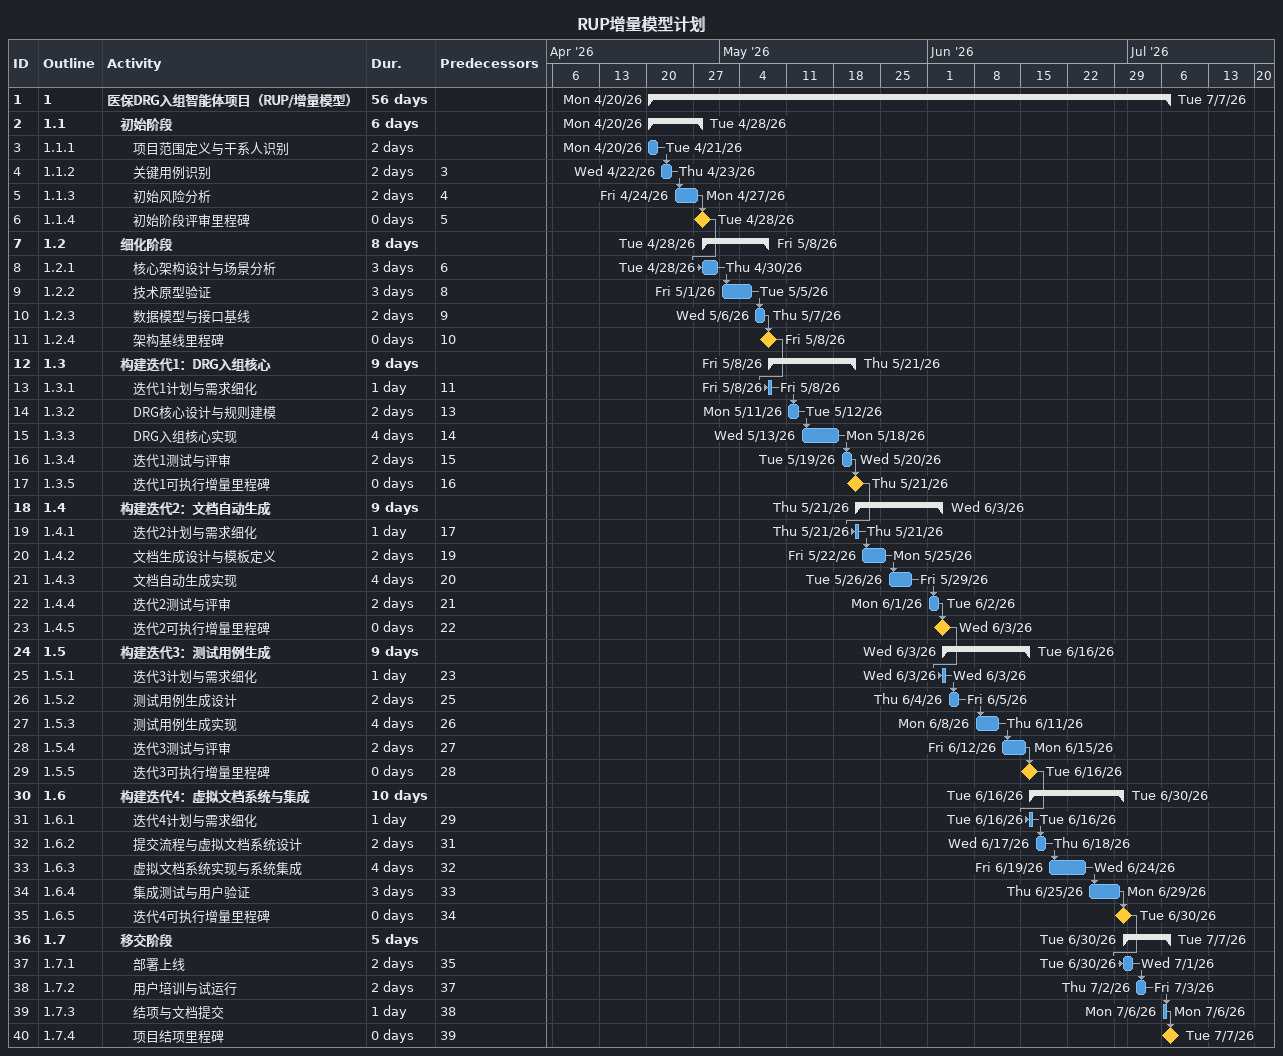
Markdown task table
RUP增量模型计划

| ID | WBS | Task | Duration | Start | Finish | Predecessors |
|---|---|---|---|---|---|---|
| 1 | 1 | **医保DRG入组智能体项目（RUP/增量模型）** | 56d | 2026-04-20 | 2026-07-07 |  |
| 2 | 1.1 | **初始阶段** | 6d | 2026-04-20 | 2026-04-28 |  |
| 3 | 1.1.1 | 项目范围定义与干系人识别 | 2d | 2026-04-20 | 2026-04-21 |  |
| 4 | 1.1.2 | 关键用例识别 | 2d | 2026-04-22 | 2026-04-23 | 3 |
| 5 | 1.1.3 | 初始风险分析 | 2d | 2026-04-24 | 2026-04-27 | 4 |
| 6 | 1.1.4 | 初始阶段评审里程碑 | 0d | 2026-04-28 | 2026-04-28 | 5 |
| 7 | 1.2 | **细化阶段** | 8d | 2026-04-28 | 2026-05-08 |  |
| 8 | 1.2.1 | 核心架构设计与场景分析 | 3d | 2026-04-28 | 2026-04-30 | 6 |
| 9 | 1.2.2 | 技术原型验证 | 3d | 2026-05-01 | 2026-05-05 | 8 |
| 10 | 1.2.3 | 数据模型与接口基线 | 2d | 2026-05-06 | 2026-05-07 | 9 |
| 11 | 1.2.4 | 架构基线里程碑 | 0d | 2026-05-08 | 2026-05-08 | 10 |
| 12 | 1.3 | **构建迭代1：DRG入组核心** | 9d | 2026-05-08 | 2026-05-21 |  |
| 13 | 1.3.1 | 迭代1计划与需求细化 | 1d | 2026-05-08 | 2026-05-08 | 11 |
| 14 | 1.3.2 | DRG核心设计与规则建模 | 2d | 2026-05-11 | 2026-05-12 | 13 |
| 15 | 1.3.3 | DRG入组核心实现 | 4d | 2026-05-13 | 2026-05-18 | 14 |
| 16 | 1.3.4 | 迭代1测试与评审 | 2d | 2026-05-19 | 2026-05-20 | 15 |
| 17 | 1.3.5 | 迭代1可执行增量里程碑 | 0d | 2026-05-21 | 2026-05-21 | 16 |
| 18 | 1.4 | **构建迭代2：文档自动生成** | 9d | 2026-05-21 | 2026-06-03 |  |
| 19 | 1.4.1 | 迭代2计划与需求细化 | 1d | 2026-05-21 | 2026-05-21 | 17 |
| 20 | 1.4.2 | 文档生成设计与模板定义 | 2d | 2026-05-22 | 2026-05-25 | 19 |
| 21 | 1.4.3 | 文档自动生成实现 | 4d | 2026-05-26 | 2026-05-29 | 20 |
| 22 | 1.4.4 | 迭代2测试与评审 | 2d | 2026-06-01 | 2026-06-02 | 21 |
| 23 | 1.4.5 | 迭代2可执行增量里程碑 | 0d | 2026-06-03 | 2026-06-03 | 22 |
| 24 | 1.5 | **构建迭代3：测试用例生成** | 9d | 2026-06-03 | 2026-06-16 |  |
| 25 | 1.5.1 | 迭代3计划与需求细化 | 1d | 2026-06-03 | 2026-06-03 | 23 |
| 26 | 1.5.2 | 测试用例生成设计 | 2d | 2026-06-04 | 2026-06-05 | 25 |
| 27 | 1.5.3 | 测试用例生成实现 | 4d | 2026-06-08 | 2026-06-11 | 26 |
| 28 | 1.5.4 | 迭代3测试与评审 | 2d | 2026-06-12 | 2026-06-15 | 27 |
| 29 | 1.5.5 | 迭代3可执行增量里程碑 | 0d | 2026-06-16 | 2026-06-16 | 28 |
| 30 | 1.6 | **构建迭代4：虚拟文档系统与集成** | 10d | 2026-06-16 | 2026-06-30 |  |
| 31 | 1.6.1 | 迭代4计划与需求细化 | 1d | 2026-06-16 | 2026-06-16 | 29 |
| 32 | 1.6.2 | 提交流程与虚拟文档系统设计 | 2d | 2026-06-17 | 2026-06-18 | 31 |
| 33 | 1.6.3 | 虚拟文档系统实现与系统集成 | 4d | 2026-06-19 | 2026-06-24 | 32 |
| 34 | 1.6.4 | 集成测试与用户验证 | 3d | 2026-06-25 | 2026-06-29 | 33 |
| 35 | 1.6.5 | 迭代4可执行增量里程碑 | 0d | 2026-06-30 | 2026-06-30 | 34 |
| 36 | 1.7 | **移交阶段** | 5d | 2026-06-30 | 2026-07-07 |  |
| 37 | 1.7.1 | 部署上线 | 2d | 2026-06-30 | 2026-07-01 | 35 |
| 38 | 1.7.2 | 用户培训与试运行 | 2d | 2026-07-02 | 2026-07-03 | 37 |
| 39 | 1.7.3 | 结项与文档提交 | 1d | 2026-07-06 | 2026-07-06 | 38 |
| 40 | 1.7.4 | 项目结项里程碑 | 0d | 2026-07-07 | 2026-07-07 | 39 |
